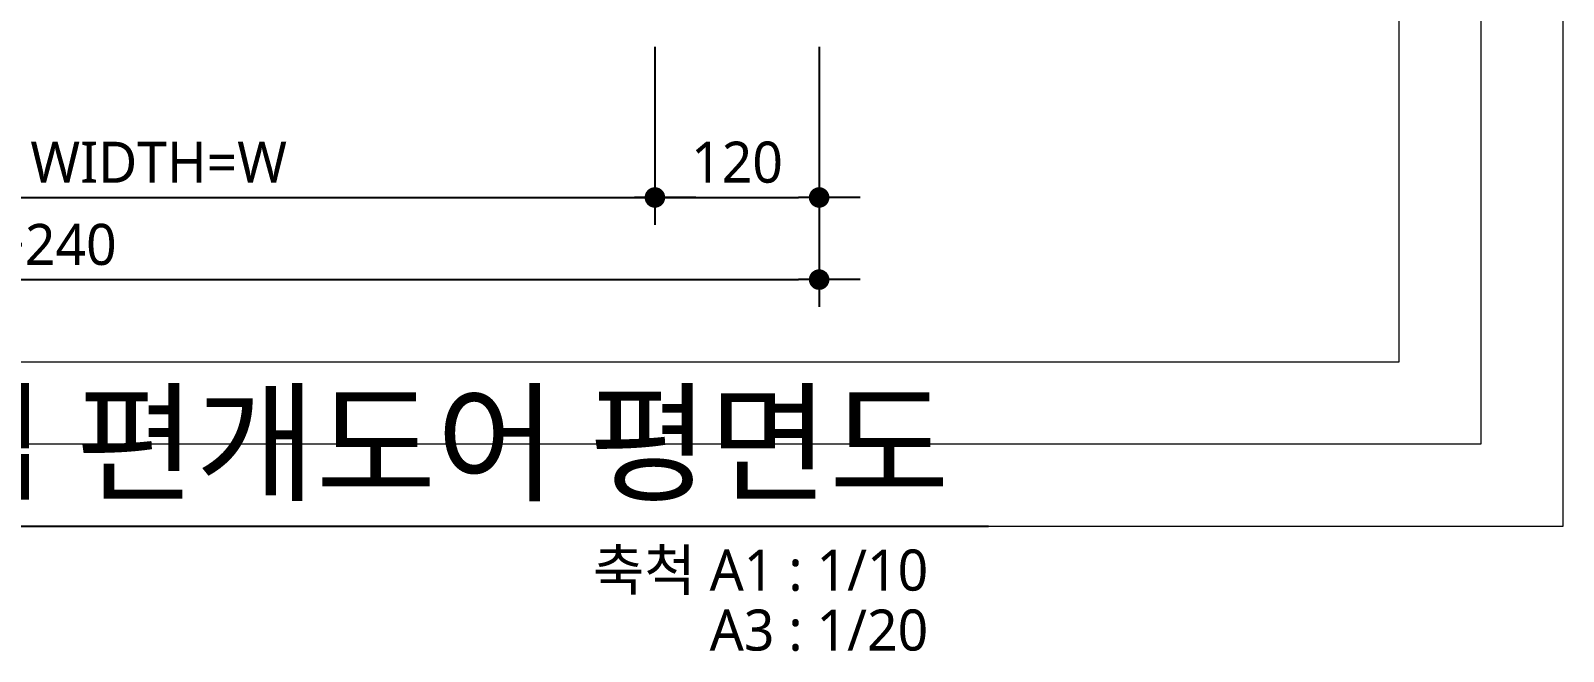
# Model space of a CAD drawing. Header units: millimetres. Extents: x 232323 to 272954, y -5343 to 8721.
# Drawn here: x 246099 to 247219, y 597 to 1051 of the extents above; entities that cross this region are included whole.
import ezdxf
from ezdxf.enums import TextEntityAlignment as Align

# ---------------------------------------------------------------- set-up
doc = ezdxf.new("R2010")
doc.units = ezdxf.units.MM
doc.header["$MEASUREMENT"] = 0
doc.layers.get('0').update_dxf_attribs({"linetype": 'CONTINUOUS'})
for name, color, linetype, lineweight in [('A-DIMS', 7, 'CONTINUOUS', 25), ('A-XXXX-SYMB', 7, 'CONTINUOUS', 25), ('A-XXXX-TXT1', 3, 'CONTINUOUS', 25)]:
    doc.layers.add(name, color=color, linetype=linetype, lineweight=lineweight)
doc.layers.add('A-XXXX-NPLT', color=144, linetype='CONTINUOUS', lineweight=15, plot=False)
doc.styles.add('HY울릉도L', font='')
doc.styles.add('맑은고딕', font='malgun.ttf')
doc.styles.get('HY울릉도L').set_extended_font_data('HYwulM')
doc.dimstyles.new('CDIM', dxfattribs={"dimtxt": 3, "dimasz": 1.5, "dimexe": 2, "dimexo": 1, "dimgap": 1, "dimtad": 1, "dimdec": 0, "dimrnd": 0.5, "dimzin": 0, "dimdsep": 32, "dimlunit": 6, "dimtxsty": 'HY울릉도L', "dimblk1": '_CIDOT', "dimblk2": '_CIDOT', "dimsah": 1, "dimcen": 5.5, "dimclrd": 2, "dimclre": 2, "dimclrt": 7, "dimadec": 0, "dimazin": 0, "dimtfac": 1, "dimtdec": 0, "dimtix": 1, "dimtmove": 2, "dimatfit": 1, "dimldrblk": '_CIDOT', "dimfxl": 1, "dimtolj": 1, "dimtzin": 0, "dimlwd": -1, "dimarcsym": 0})

# ---------------------------------------------------------------- blocks, each defined once
blk = doc.blocks.new('_CIDOT')
at = {"color": 0, "linetype": 'ByBlock'}
blk.add_line((2, 0), (-1, 0), dxfattribs=at)
at = {"color": 0, "linetype": 'ByBlock', "const_width": 0.5}
blk.add_lwpolyline([(-0.25, 0, 1), (0.25, 0, 1)], format="xyb", close=True, dxfattribs=at)
blk = doc.blocks.new('*D98')
at = {"layer": 'A-DIMS', "lineweight": -2, "transparency": 16777216}
for p, q in [((245522.6, 1039), (245522.6, 849)), ((246675, 947.4), (246675, 849))]:
    blk.add_line(p, q, dxfattribs=at)
at = {"layer": 'A-DIMS', "transparency": 16777216}
blk.add_line((245537.6, 869), (246660, 869), dxfattribs=at)
at = {"layer": 'A-DIMS', "transparency": 16777216, "xscale": 15, "yscale": 15, "zscale": 15, "rotation": 180}
blk.add_blockref('_CIDOT', (245522.6, 869), dxfattribs=at)
at = {"layer": 'A-DIMS', "transparency": 16777216, "xscale": 15, "yscale": 15, "zscale": 15}
blk.add_blockref('_CIDOT', (246675, 869), dxfattribs=at)
at = {"layer": 'A-DIMS', "color": 3, "transparency": 16777216, "insert": (246098.8, 894.5), "char_height": 30, "attachment_point": 5, "style": '맑은고딕'}
blk.add_mtext('\\A1;W+240', dxfattribs=at)
blk = doc.blocks.new('*D99')
at = {"layer": 'A-DIMS', "lineweight": -2, "transparency": 16777216}
for p, q in [((245642.6, 1039), (245642.6, 909)), ((246555, 1039), (246555, 909))]:
    blk.add_line(p, q, dxfattribs=at)
at = {"layer": 'A-DIMS', "transparency": 16777216}
blk.add_line((245657.6, 929), (246540, 929), dxfattribs=at)
at = {"layer": 'A-DIMS', "transparency": 16777216, "xscale": 15, "yscale": 15, "zscale": 15, "rotation": 180}
blk.add_blockref('_CIDOT', (245642.6, 929), dxfattribs=at)
at = {"layer": 'A-DIMS', "transparency": 16777216, "xscale": 15, "yscale": 15, "zscale": 15}
blk.add_blockref('_CIDOT', (246555, 929), dxfattribs=at)
at = {"layer": 'A-DIMS', "color": 3, "transparency": 16777216, "insert": (246098.8, 954.5), "char_height": 30, "attachment_point": 5, "style": '맑은고딕'}
blk.add_mtext('\\A1;{\\f@Malgun Gothic|b0|i0|c129|p50;OPENING WIDTH=W}', dxfattribs=at)
blk = doc.blocks.new('*D105')
at = {"layer": 'A-DIMS', "lineweight": -2, "transparency": 16777216}
for p, q in [((246555, 1039), (246555, 909)), ((246675, 1039), (246675, 909))]:
    blk.add_line(p, q, dxfattribs=at)
at = {"layer": 'A-DIMS', "transparency": 16777216}
blk.add_line((246570, 929), (246660, 929), dxfattribs=at)
at = {"layer": 'A-DIMS', "transparency": 16777216, "xscale": 15, "yscale": 15, "zscale": 15, "rotation": 180}
blk.add_blockref('_CIDOT', (246555, 929), dxfattribs=at)
at = {"layer": 'A-DIMS', "transparency": 16777216, "xscale": 15, "yscale": 15, "zscale": 15}
blk.add_blockref('_CIDOT', (246675, 929), dxfattribs=at)
at = {"layer": 'A-DIMS', "color": 3, "transparency": 16777216, "insert": (246615, 954.6), "char_height": 30, "attachment_point": 5, "style": '맑은고딕'}
blk.add_mtext('\\A1;120', dxfattribs=at)

msp = doc.modelspace()

# ---------------------------------------------------------------- linework, layer by layer
at = {"layer": 'A-XXXX-NPLT'}
for points in [[(247218.8, 689), (247218.8, 2729), (244978.8, 2729), (244978.8, 689)], [(247158.8, 749), (247158.8, 2669), (245038.8, 2669), (245038.8, 749)], [(247098.8, 809), (247098.8, 2609), (245098.8, 2609), (245098.8, 809)]]:
    msp.add_lwpolyline(points, close=True, dxfattribs=at)
at = {"layer": 'A-XXXX-SYMB'}
msp.add_line((245398.8, 689), (246798.8, 689), dxfattribs=at)

# ---------------------------------------------------------------- texts
at = {"layer": 'A-XXXX-TXT1', "style": '맑은고딕'}
msp.add_text('오버랩 편개도어 평면도', height=70, dxfattribs=at).set_placement((246770.2, 693.6), align=Align.BOTTOM_RIGHT)
for s, p in [('축척 A1 : 1/10', (246754.7, 671.8)), ('A3 : 1/20', (246754.7, 628))]:
    msp.add_text(s, height=30, dxfattribs=at).set_placement(p, align=Align.TOP_RIGHT)

# ---------------------------------------------------------------- dimensions: what is measured, and where the dimension line sits
at = {"layer": 'A-DIMS'}
dim = msp.add_linear_dim(base=(246675, 869), p1=(245522.6, 1049), p2=(246675, 957.4), text='W+240', dimstyle='CDIM', override={"dimscale": 10, "dimtxsty": '맑은고딕', "dimclrd": 256, "dimclre": 256, "dimclrt": 3}, dxfattribs=at)
dim.commit()
dim.dimension.update_dxf_attribs({"geometry": '*D98', "text_midpoint": (246098.8, 894.5)})
dim = msp.add_linear_dim(base=(246555, 929), p1=(245642.6, 1049), p2=(246555, 1049), angle=180, text='{\\f@Malgun Gothic|b0|i0|c129|p50;OPENING WIDTH=W}', dimstyle='CDIM', override={"dimscale": 10, "dimtxsty": '맑은고딕', "dimclrd": 256, "dimclre": 256, "dimclrt": 3}, dxfattribs=at)
dim.commit()
dim.dimension.update_dxf_attribs({"geometry": '*D99', "text_midpoint": (246098.8, 954.5)})
dim = msp.add_linear_dim(base=(246675, 929), p1=(246555, 1049), p2=(246675, 1049), dimstyle='CDIM', override={"dimscale": 10, "dimtxsty": '맑은고딕', "dimclrd": 256, "dimclre": 256, "dimclrt": 3}, dxfattribs=at)
dim.commit()
dim.dimension.update_dxf_attribs({"geometry": '*D105', "text_midpoint": (246615, 954.6)})

doc.saveas('drawing.dxf')
